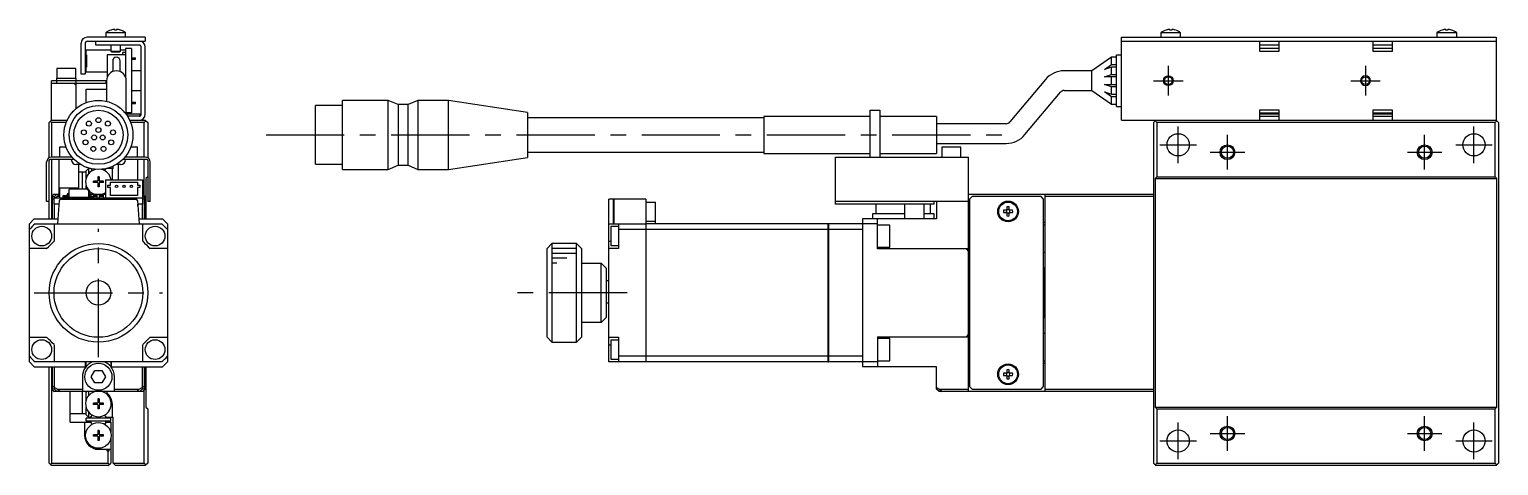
# Model space of a CAD drawing. Extents: x -1 to 626, y -8 to 214.
# Drawn here: x 328 to 626, y 68 to 156.4 of the extents above; entities that cross this region are included whole.
import ezdxf

# ---------------------------------------------------------------- set-up
doc = ezdxf.new("R2010")
doc.units = 0
doc.header["$LTSCALE"] = 0.5
doc.linetypes.add('CENTER', pattern=[50.8, 31.75, -6.35, 6.35, -6.35])
for name, color, linetype in [('MSM_CENTER', 1, 'CENTER'), ('MSM_CONTINUOUS', 7, 'CONTINUOUS'), ('MSM_NARROW', 5, 'CONTINUOUS')]:
    doc.layers.add(name, color=color, linetype=linetype)

msp = doc.modelspace()

# ---------------------------------------------------------------- linework, layer by layer
at = {"layer": 'MSM_CENTER'}
for p, q in [((559, 149), (559, 143)), ((599, 149), (599, 143)), ((556, 146), (562, 146)), ((596, 146), (602, 146)), ((376, 135), (526, 135)), ((561, 129.3), (561, 136.7)), ((571, 128), (571, 135)), ((611, 128), (611, 135)), ((621, 129.3), (621, 136.7)), ((557.3, 133), (564.7, 133)), ((567.5, 131.5), (574.5, 131.5)), ((607.5, 131.5), (614.5, 131.5)), ((617.3, 133), (624.7, 133)), ((342, 90), (342, 116)), ((329, 103), (355, 103)), ((449.22, 103), (426, 103)), ((571, 71), (571, 78)), ((611, 71), (611, 78)), ((561, 69.3), (561, 76.7)), ((621, 69.3), (621, 76.7)), ((557.3, 73), (564.7, 73)), ((567.5, 74.5), (574.5, 74.5)), ((607.5, 74.5), (614.5, 74.5)), ((617.3, 73), (624.7, 73))]:
    msp.add_line(p, q, dxfattribs=at)
at = {"layer": 'MSM_CONTINUOUS'}
for p, q in [((347.5, 155.7), (343.5, 155.7)), ((343.5, 155.7), (343.5, 154.8)), ((344.57, 156.26), (344.55, 156.26)), ((345.3, 156.26), (345.3, 156.39)), ((345.7, 156.26), (345.3, 156.26)), ((345.7, 156.39), (345.7, 156.26)), ((346.45, 156.26), (346.43, 156.26)), ((347.5, 154.8), (347.5, 155.7)), ((557.5, 155.7), (557.5, 154.8)), ((561.5, 155.7), (557.5, 155.7)), ((558.57, 156.26), (558.55, 156.26)), ((559.3, 156.26), (559.3, 156.39)), ((559.7, 156.26), (559.3, 156.26)), ((559.7, 156.39), (559.7, 156.26)), ((560.45, 156.26), (560.43, 156.26)), ((561.5, 154.8), (561.5, 155.7)), ((613.5, 155.7), (613.5, 154.8)), ((617.5, 155.7), (613.5, 155.7)), ((614.57, 156.26), (614.55, 156.26)), ((615.3, 156.26), (615.3, 156.39)), ((615.7, 156.26), (615.3, 156.26)), ((615.7, 156.39), (615.7, 156.26)), ((616.45, 156.26), (616.43, 156.26)), ((617.5, 154.8), (617.5, 155.7)), ((338.5, 147.3), (338.5, 153.6)), ((339.3, 153.5), (339.3, 147.3)), ((339.5, 152.25), (344.5, 152.25)), ((339.5, 151.25), (339.5, 152.25)), ((351.5, 154.8), (339.7, 154.8)), ((339.8, 154), (351.5, 154)), ((341.5, 153.2), (341.5, 154)), ((350.3, 153.2), (341.5, 153.2)), ((344.5, 153.2), (344.5, 152)), ((344.5, 152), (346.5, 152)), ((344.5, 152), (344.7, 151.8)), ((346.3, 151.8), (346.5, 152)), ((346.5, 152), (346.5, 153.2)), ((346.5, 152.25), (347.5, 152.25)), ((348.7, 152.5), (347.5, 152.5)), ((347.5, 152.5), (347.5, 146.76)), ((348.7, 152.5), (348.7, 139.5)), ((350.7, 139.2), (350.7, 152.8)), ((351.5, 154.8), (351.5, 154)), ((351.5, 139.2), (351.5, 152.8)), ((549.5, 138), (549.5, 154.8)), ((549.5, 154.8), (625.5, 154.8)), ((549.5, 154), (625.5, 154)), ((577.5, 154), (577.5, 152)), ((581.5, 153.2), (577.5, 153.2)), ((581.5, 152.5), (577.5, 152.5)), ((577.5, 152), (581.5, 152)), ((581.5, 152), (581.5, 154)), ((600.5, 154), (600.5, 152)), ((604.5, 153.2), (600.5, 153.2)), ((604.5, 152.5), (600.5, 152.5)), ((600.5, 152), (604.5, 152)), ((604.5, 152), (604.5, 154)), ((625.5, 154.8), (625.5, 138)), ((339.5, 151.25), (339.6, 151.25)), ((339.6, 150.45), (339.5, 150.45)), ((339.5, 150.45), (339.5, 149.55)), ((339.6, 150.07), (339.5, 150.07)), ((339.6, 149.92), (339.5, 149.92)), ((339.6, 149.55), (339.5, 149.55)), ((339.6, 151.25), (339.6, 148.75)), ((347.5, 151.25), (343.8, 151.25)), ((343.8, 151.25), (343.8, 146.76)), ((346.3, 151.8), (344.7, 151.8)), ((344.9, 150), (344.9, 147.85)), ((346.4, 147.85), (346.4, 150)), ((347.5, 151.7), (346.95, 151.7)), ((346.95, 151.25), (346.95, 151.7)), ((348.7, 150.62), (349.5, 150.62)), ((348.7, 150.38), (349.5, 150.38)), ((349.5, 150.38), (349.5, 150.62)), ((547.5, 150.75), (543.5, 148)), ((546.05, 148.25), (547.5, 149.25)), ((548.5, 150.75), (547.5, 150.75)), ((547.5, 149.25), (547.5, 150.75)), ((547.5, 149.25), (548.5, 149.25)), ((548.5, 140.75), (548.5, 151.25)), ((548.5, 151.25), (549.5, 151.25)), ((333.5, 146.5), (337.5, 146.5)), ((333.5, 146.5), (333.5, 145.5)), ((337.4, 148.5), (333.6, 148.5)), ((333.6, 148.5), (333.6, 146.5)), ((337.4, 146.5), (337.4, 148.5)), ((337.5, 140.36), (337.5, 146.5)), ((339.3, 147.3), (338.5, 147.3)), ((339.5, 147.75), (339.5, 148.75)), ((339.5, 148.75), (339.6, 148.75)), ((343.8, 147.75), (339.5, 147.75)), ((350.7, 148), (348.7, 148)), ((534.07, 146.21), (526.87, 137.63)), ((543.5, 148), (537.9, 148)), ((543.5, 144), (543.5, 148)), ((547.5, 148.75), (546.05, 148.25)), ((546.05, 146.75), (547.5, 147.25)), ((548.5, 146.75), (546.05, 146.75)), ((548.5, 148.75), (547.5, 148.75)), ((547.5, 147.25), (547.5, 148.75)), ((547.5, 147.25), (548.5, 147.25)), ((547.5, 145.25), (547.5, 146.75)), ((343.5, 146), (332.5, 146)), ((332.5, 138), (332.5, 146)), ((332.5, 145.5), (343.5, 145.5)), ((337, 145.5), (337.5, 145)), ((339.5, 141.54), (339.5, 144.25)), ((339.5, 144.25), (343.65, 144.25)), ((343.5, 146), (343.5, 145.5)), ((343.65, 146), (343.65, 141.8)), ((347.65, 139.13), (347.65, 146)), ((348.7, 144), (350.7, 144)), ((529.93, 135.06), (537.13, 143.64)), ((537.9, 144), (543.5, 144)), ((543.5, 144), (547.5, 141.25)), ((547.5, 144.75), (546.05, 145.25)), ((546.05, 145.25), (548.5, 145.25)), ((546.05, 143.75), (547.5, 143.25)), ((547.5, 142.75), (546.05, 143.75)), ((548.5, 144.75), (547.5, 144.75)), ((547.5, 143.25), (547.5, 144.75)), ((547.5, 143.25), (548.5, 143.25)), ((348.7, 141.62), (349.5, 141.62)), ((348.7, 141.38), (349.5, 141.38)), ((349.5, 141.38), (349.5, 141.62)), ((391.5, 140.95), (386, 140.95)), ((386, 129.05), (386, 140.95)), ((400.8, 142), (391.5, 142)), ((391.5, 128), (391.5, 142)), ((402.8, 141.15), (400.8, 142)), ((400.8, 128), (400.8, 142)), ((404.8, 141.15), (402.8, 141.15)), ((402.8, 141.15), (402.8, 128.85)), ((406.8, 142), (404.8, 141.15)), ((404.8, 128.85), (404.8, 141.15)), ((413, 142), (406.8, 142)), ((406.8, 142), (406.8, 128)), ((429, 139.57), (413, 142)), ((413, 128), (413, 142)), ((548.5, 142.75), (547.5, 142.75)), ((547.5, 141.25), (547.5, 142.75)), ((547.5, 141.25), (548.5, 141.25)), ((548.5, 140.75), (549.5, 140.75)), ((332, 137.5), (332.5, 138)), ((332, 130.37), (332, 137.5)), ((332.25, 137.75), (332.5, 137.5)), ((332.5, 138), (335.68, 138)), ((332.5, 137.5), (332.5, 130.5)), ((335.46, 137.5), (332.5, 137.5)), ((348.7, 139.5), (347.65, 139.5)), ((347.65, 139.3), (350.5, 139.3)), ((350.3, 138.8), (347.88, 138.8)), ((348.32, 138), (351.5, 138)), ((351.3, 137.5), (348.54, 137.5)), ((350.5, 138.85), (350.5, 139.3)), ((351.3, 137.5), (351.65, 137.85)), ((351.3, 130.5), (351.3, 137.5)), ((351.5, 138), (352, 137.5)), ((352, 137.5), (352, 130.37)), ((429, 139.57), (429, 130.43)), ((477, 138.5), (429, 138.5)), ((477, 138.75), (477, 131.25)), ((498.5, 138.75), (477, 138.75)), ((498.5, 140), (500.5, 140)), ((498.5, 130.5), (498.5, 140)), ((500.5, 140), (500.5, 130.5)), ((512, 138.75), (500.5, 138.75)), ((512, 138.75), (512, 131.25)), ((526.1, 137.28), (512, 137.28)), ((549.5, 138), (625.5, 138)), ((556, 137.5), (556.5, 138)), ((556, 137.5), (556, 68.5)), ((556.35, 137.85), (556.7, 137.5)), ((625.3, 137.5), (556.7, 137.5)), ((556.7, 137.5), (556.7, 126.5)), ((581.5, 140), (577.5, 140)), ((577.5, 140), (577.5, 138)), ((577.5, 139.5), (581.5, 139.5)), ((577.5, 139.3), (581.5, 139.3)), ((577.5, 138.8), (581.5, 138.8)), ((581.5, 138), (581.5, 140)), ((604.5, 140), (600.5, 140)), ((600.5, 140), (600.5, 138)), ((600.5, 139.5), (604.5, 139.5)), ((600.5, 139.3), (604.5, 139.3)), ((600.5, 138.8), (604.5, 138.8)), ((604.5, 138), (604.5, 140)), ((625.3, 137.5), (625.65, 137.85)), ((625.3, 126.5), (625.3, 137.5)), ((625.5, 138), (626, 137.5)), ((626, 137.5), (626, 68.5)), ((335.46, 132.5), (334.1, 132.5)), ((334.1, 132.5), (334.1, 130.5)), ((349.9, 132.5), (348.54, 132.5)), ((349.9, 130.5), (349.9, 132.5)), ((429, 131.5), (477, 131.5)), ((477, 131.25), (498.5, 131.25)), ((500.5, 131.25), (512, 131.25)), ((512, 133.28), (526.1, 133.28)), ((516.9, 132.5), (513.1, 132.5)), ((513.1, 132.5), (513.1, 130.5)), ((516.9, 130.5), (516.9, 132.5)), ((331.5, 121.5), (331.5, 129.5)), ((332, 118), (332, 129.8)), ((337.1, 130), (332.2, 130)), ((336.64, 130.5), (332.5, 130.5)), ((332.5, 130), (332.5, 118)), ((334, 130), (334, 123)), ((336.5, 130.67), (336.5, 130.5)), ((338.39, 129), (337.5, 129)), ((338, 124.08), (338, 129)), ((339.5, 128.4), (339.5, 128.46)), ((339.67, 128.4), (339.5, 128.4)), ((340, 128.2), (339.5, 127.7)), ((340, 128.2), (340, 127.16)), ((340.34, 128.2), (340, 128.2)), ((340.47, 128.17), (340.58, 127.98)), ((343.53, 128.17), (343.42, 127.98)), ((345, 128.2), (343.66, 128.2)), ((344.5, 128.4), (344.33, 128.4)), ((344.5, 128.4), (344.5, 128.46)), ((344.8, 128.2), (344.8, 125.9)), ((345, 128.2), (345, 128.68)), ((346.5, 129), (345.61, 129)), ((346, 129), (346, 125.9)), ((351.8, 130), (346.9, 130)), ((351.5, 130.5), (347.36, 130.5)), ((347.5, 130.5), (347.5, 130.67)), ((350, 125.9), (350, 130)), ((351.3, 122.7), (351.3, 130)), ((352, 129.8), (352, 121.5)), ((352.5, 121.5), (352.5, 129.5)), ((386, 129.05), (391.5, 129.05)), ((400.8, 128), (402.8, 128.85)), ((402.8, 128.85), (404.8, 128.85)), ((404.8, 128.85), (406.8, 128)), ((413, 128), (429, 130.43)), ((491.5, 130.5), (518.5, 130.5)), ((491.5, 121), (491.5, 130.5)), ((518.5, 83), (518.5, 130.5)), ((339.5, 127.45), (338, 127.45)), ((338.8, 124.08), (338.8, 127.45)), ((339.5, 126.21), (339.5, 127.7)), ((341.8, 125.64), (341, 125.64)), ((341, 125.36), (341, 125.64)), ((341.8, 125.36), (341, 125.36)), ((341.53, 125.64), (341.53, 125.36)), ((341.86, 126.5), (341.86, 125.7)), ((342.15, 126.5), (341.86, 126.5)), ((342.15, 125.97), (341.86, 125.97)), ((341.86, 125.29), (341.86, 124.5)), ((342.15, 126.5), (342.15, 125.7)), ((342.15, 125.29), (342.15, 124.5)), ((343, 125.64), (342.21, 125.64)), ((343, 125.36), (342.21, 125.36)), ((342.47, 125.64), (342.47, 125.36)), ((343, 125.36), (343, 125.64)), ((343.43, 125.9), (343.43, 122.2)), ((343.43, 125.9), (350.93, 125.9)), ((344.43, 125.4), (349.93, 125.4)), ((344.43, 124.85), (344.43, 125.4)), ((349.93, 125.4), (349.93, 124.85)), ((350.93, 125.9), (350.93, 122.2)), ((352, 126.5), (351.65, 126.15)), ((351.65, 126.15), (351.65, 118)), ((391.5, 128), (400.8, 128)), ((406.8, 128), (413, 128)), ((556.7, 126.5), (556.35, 126.15)), ((556.35, 126.15), (556.35, 79.85)), ((556.35, 126.15), (625.65, 126.15)), ((556.7, 126.5), (625.3, 126.5)), ((625.65, 126.15), (625.3, 126.5)), ((625.65, 79.85), (625.65, 126.15)), ((333, 123), (332.5, 122.5)), ((332.7, 122.5), (333.1, 122.5)), ((332.7, 118), (332.7, 122.5)), ((333, 123), (334.1, 123)), ((333, 121), (333, 122.2)), ((351, 122.2), (333, 122.2)), ((333.1, 122.5), (333.6, 123)), ((333.1, 122.2), (333.1, 122.5)), ((333.71, 122.5), (333.11, 122.2)), ((333.5, 122.9), (333.5, 123)), ((334.1, 122.89), (333.71, 122.5)), ((334.1, 122.5), (333.71, 122.5)), ((337.9, 124.2), (334.1, 124.2)), ((334.1, 124.2), (334.1, 122.2)), ((334.83, 122.2), (334.83, 122.75)), ((334.83, 122.75), (335.66, 122.75)), ((335.05, 122.2), (335.05, 122.43)), ((335.56, 122.43), (335.05, 122.43)), ((335.3, 122.2), (335.3, 122.43)), ((335.36, 122.2), (335.36, 122.43)), ((335.66, 122.53), (335.66, 122.86)), ((335.78, 122.2), (335.78, 122.28)), ((335.89, 122.86), (335.89, 122.53)), ((335.89, 122.75), (336.1, 122.75)), ((336.1, 123.19), (335.99, 123.19)), ((336.1, 122.96), (335.99, 122.96)), ((336.1, 122.4), (336.1, 123.98)), ((336.2, 124.08), (339.58, 124.08)), ((339.9, 122.3), (336.2, 122.3)), ((337.78, 122.2), (337.78, 122.3)), ((337.9, 124.08), (337.9, 124.2)), ((337.9, 122.2), (337.9, 122.3)), ((338.75, 122.2), (338.75, 122.3)), ((339.31, 122.2), (339.31, 122.3)), ((339.5, 124.08), (339.5, 124.79)), ((339.65, 124.05), (339.97, 123.73)), ((340, 123.84), (340, 123.19)), ((340, 123.66), (340, 122.4)), ((340.11, 123.19), (340, 123.19)), ((340.11, 122.96), (340, 122.96)), ((340, 122.75), (340.21, 122.75)), ((340, 122.62), (340.21, 122.62)), ((340.21, 122.86), (340.21, 122.53)), ((340.41, 123), (343.43, 123)), ((340.44, 122.53), (340.44, 122.86)), ((340.44, 122.75), (340.5, 122.75)), ((340.44, 122.62), (340.5, 122.62)), ((340.5, 122.44), (340.5, 123)), ((340.5, 122.2), (340.5, 122.2)), ((341.05, 122.43), (340.54, 122.43)), ((340.73, 122.43), (340.73, 122.2)), ((340.8, 122.43), (340.8, 122.2)), ((341, 122.43), (341, 123)), ((341, 122.75), (341.75, 122.75)), ((341, 122.62), (341.75, 122.62)), ((341.05, 122.43), (341.05, 122.2)), ((341.75, 122.2), (341.75, 123)), ((341.86, 125.03), (342.15, 125.03)), ((342.15, 124.5), (341.86, 124.5)), ((342.25, 122.2), (342.25, 123)), ((342.25, 122.75), (343, 122.75)), ((342.25, 122.62), (343, 122.62)), ((343, 122.2), (343, 123)), ((343.93, 124.85), (344.43, 124.85)), ((343.93, 124.35), (343.93, 124.85)), ((344.43, 124.35), (343.93, 124.35)), ((344.43, 122.7), (344.43, 124.35)), ((349.93, 122.7), (344.43, 122.7)), ((349.93, 124.85), (350.43, 124.85)), ((349.93, 124.35), (349.93, 122.7)), ((350.43, 124.35), (349.93, 124.35)), ((350.43, 124.85), (350.43, 124.35)), ((351, 123), (350.93, 123)), ((350.93, 122.5), (351.3, 122.5)), ((351.5, 122.5), (351, 123)), ((351, 121), (351, 122.2)), ((351.3, 122.5), (351.3, 118)), ((351.5, 118), (351.5, 122.5)), ((518.5, 123), (556, 123)), ((519.2, 122.5), (518.7, 122)), ((533.2, 122.5), (519.2, 122.5)), ((533.7, 122), (533.2, 122.5)), ((534, 83), (534, 123)), ((556, 122.5), (534, 122.5)), ((332, 121.5), (331.5, 121.5)), ((333, 122), (332.7, 122)), ((334.03, 121), (333, 121)), ((333.1, 118), (333.1, 121)), ((333.75, 117), (334.08, 121.72)), ((334, 121), (334, 120.58)), ((334.38, 122), (349.62, 122)), ((349.92, 121.72), (350.25, 117)), ((351, 121), (349.97, 121)), ((350, 120.58), (350, 121)), ((350.9, 121), (350.9, 118)), ((351.3, 122), (351, 122)), ((352.5, 121.5), (352, 121.5)), ((446.5, 122), (445.5, 122)), ((445.5, 89), (445.5, 122)), ((446.5, 117), (446.5, 122)), ((446.5, 121.95), (446.55, 121.95)), ((453, 122), (446.55, 122)), ((446.55, 122), (446.55, 117)), ((453, 122), (453, 89)), ((453, 121.4), (455, 121.4)), ((453, 121), (453.05, 121)), ((453.05, 121), (453.05, 89)), ((455, 117), (455, 121.4)), ((518.5, 121.5), (491.5, 121.5)), ((511.5, 121), (491.5, 121)), ((499.75, 119), (499.75, 121)), ((505.5, 121), (505.5, 118)), ((509.5, 118), (509.5, 121)), ((510.75, 119), (510.75, 121)), ((511.5, 121), (511.5, 121.5)), ((512, 121.5), (512, 118)), ((518.7, 122), (518.7, 84)), ((526.26, 119.74), (525.58, 119.74)), ((525.58, 119.26), (526.26, 119.26)), ((526.26, 120.42), (526.26, 119.74)), ((526.26, 119.26), (526.26, 118.58)), ((526.74, 119.74), (526.74, 120.42)), ((527.42, 119.74), (526.74, 119.74)), ((526.74, 118.58), (526.74, 119.26)), ((526.74, 119.26), (527.42, 119.26)), ((533.7, 84), (533.7, 122)), ((329, 118), (328, 117)), ((328, 89), (328, 117)), ((329, 118), (333.82, 118)), ((329.15, 117), (354.85, 117)), ((333, 117), (333, 113.5)), ((350.18, 118), (355, 118)), ((351, 113.5), (351, 117)), ((356, 117), (355, 118)), ((356, 117), (356, 89)), ((445.5, 117), (453, 117)), ((446, 112.5), (446, 116.5)), ((446, 116.5), (447.5, 116.5)), ((447.5, 117), (447.5, 112)), ((453, 116.99), (453.05, 116.99)), ((453.05, 117.5), (455, 117.5)), ((490, 117), (453.05, 117)), ((490, 89), (490, 117)), ((490, 116.99), (490.05, 116.99)), ((490.05, 117), (490.05, 89)), ((500, 117), (490.05, 117)), ((497, 118), (497, 88)), ((512, 118), (497, 118)), ((499, 119), (499, 118)), ((505.5, 119), (499, 119)), ((500, 111.9), (500, 118)), ((502.5, 116.75), (500, 116.75)), ((502.5, 112.25), (502.5, 116.75)), ((511.5, 119), (509.5, 119)), ((511.5, 118), (511.5, 119)), ((518.7, 117.25), (518.5, 117.25)), ((534, 117.25), (533.7, 117.25)), ((534, 116.75), (533.7, 116.75)), ((445.5, 113.5), (446, 113.5)), ((453, 115.85), (447.5, 115.85)), ((453, 115.84), (453.05, 115.84)), ((490, 115.85), (453.05, 115.85)), ((490, 115.84), (490.05, 115.84)), ((497, 115.85), (490.05, 115.85)), ((331.5, 112), (328, 112)), ((356, 112), (352.5, 112)), ((434, 113), (433, 112)), ((433, 94), (433, 112)), ((434, 113), (434, 93)), ((439, 113), (434, 113)), ((439, 93), (439, 113)), ((440, 112), (439, 113)), ((440, 112), (440, 94)), ((447.5, 112), (445.5, 112)), ((447.5, 112.5), (446, 112.5)), ((500, 112.25), (502.5, 112.25)), ((518.5, 111.9), (500, 111.9)), ((518, 111.9), (518.5, 111.4)), ((518.7, 113), (518.5, 113)), ((518.7, 112), (518.5, 112)), ((518.7, 110.5), (518.5, 110.5)), ((533.7, 111.25), (534, 111.25)), ((440, 109), (444, 109)), ((445, 108), (444, 109)), ((444, 97), (444, 109)), ((445, 108), (445, 98)), ((533.8, 108), (533.7, 108)), ((533.8, 98), (533.8, 108)), ((534, 107.8), (533.8, 108)), ((445, 105.5), (445.5, 105.5)), ((445, 101), (445.5, 101)), ((444, 97), (440, 97)), ((444, 97), (445, 98)), ((518.5, 95.5), (518.7, 95.5)), ((533.7, 98), (533.8, 98)), ((533.8, 98), (534, 98.2)), ((328, 94), (331.5, 94)), ((333, 92.5), (333, 89)), ((351, 89), (351, 92.5)), ((352.5, 94), (356, 94)), ((433, 94), (434, 93)), ((434, 93), (439, 93)), ((439, 93), (440, 94)), ((445.5, 94), (447.5, 94)), ((445.5, 92.5), (446, 92.5)), ((446, 93.5), (447.5, 93.5)), ((446, 89.5), (446, 93.5)), ((447.5, 94), (447.5, 89)), ((500, 94.1), (518.5, 94.1)), ((500, 94.1), (500, 88)), ((502.5, 93.75), (500, 93.75)), ((502.5, 89.25), (502.5, 93.75)), ((518.5, 94.6), (518, 94.1)), ((518.7, 94), (518.5, 94)), ((518.5, 93), (518.7, 93)), ((534, 94.75), (533.7, 94.75)), ((447.5, 89.5), (446, 89.5)), ((453, 90.15), (447.5, 90.15)), ((453, 90.16), (453.05, 90.16)), ((490, 90.15), (453.05, 90.15)), ((490, 90.16), (490.05, 90.16)), ((497, 90.15), (490.05, 90.15)), ((328, 89), (329, 88)), ((329, 88), (339.4, 88)), ((354.85, 89), (329.15, 89)), ((332, 68.5), (332, 88)), ((332.5, 88), (332.5, 68.5)), ((332.7, 83.5), (332.7, 88)), ((333.1, 83.5), (333.1, 88)), ((339.4, 88), (339.4, 89)), ((339.51, 88.09), (339.51, 89)), ((340.56, 86), (341.28, 87.25)), ((341.28, 87.25), (342.72, 87.25)), ((342.72, 87.25), (343.44, 86)), ((344.49, 89), (344.49, 88.09)), ((344.6, 89), (344.6, 88)), ((344.6, 88), (355, 88)), ((350.9, 88), (350.9, 83.5)), ((351.3, 88), (351.3, 83.5)), ((351.5, 83.5), (351.5, 88)), ((351.65, 88), (351.65, 79.85)), ((355, 88), (356, 89)), ((453, 89), (445.5, 89)), ((453, 89.01), (453.05, 89.01)), ((490, 89), (453.05, 89)), ((490, 89.01), (490.05, 89.01)), ((500, 89), (490.05, 89)), ((512, 88), (497, 88)), ((500, 89.25), (502.5, 89.25)), ((512, 83.5), (512, 88)), ((518.5, 88.75), (518.7, 88.75)), ((526.26, 86.74), (525.58, 86.74)), ((526.26, 87.42), (526.26, 86.74)), ((526.74, 86.74), (526.74, 87.42)), ((527.42, 86.74), (526.74, 86.74)), ((533.7, 89.25), (534, 89.25)), ((533.7, 88.75), (534, 88.75)), ((332.5, 83.5), (333, 83)), ((332.7, 84), (333.1, 84)), ((333.1, 83.5), (332.7, 83.5)), ((333.1, 83.81), (333.71, 83.5)), ((333.6, 83), (333.1, 83.5)), ((333.71, 83.5), (338.75, 83.5)), ((333.71, 83.5), (334.21, 83)), ((338.75, 86), (338.75, 83)), ((341.28, 84.75), (340.56, 86)), ((342.72, 84.75), (341.28, 84.75)), ((343.44, 86), (342.72, 84.75)), ((345.25, 83), (345.25, 86)), ((345.25, 83.5), (350.29, 83.5)), ((349.79, 83), (350.29, 83.5)), ((350.29, 83.5), (350.9, 83.81)), ((350.9, 83.5), (350.4, 83)), ((350.9, 84), (351.3, 84)), ((351.3, 83.5), (350.9, 83.5)), ((351, 83), (351.5, 83.5)), ((512, 83.81), (512.61, 83.5)), ((512.5, 83), (512, 83.5)), ((512.61, 83.5), (518.5, 83.5)), ((512.61, 83.5), (513.11, 83)), ((518.7, 84), (519.2, 83.5)), ((519.2, 83.5), (533.2, 83.5)), ((525.58, 86.26), (526.26, 86.26)), ((526.26, 86.26), (526.26, 85.58)), ((526.74, 85.58), (526.74, 86.26)), ((526.74, 86.26), (527.42, 86.26)), ((533.2, 83.5), (533.7, 84)), ((534, 83.5), (556, 83.5)), ((351, 83), (333, 83)), ((333.5, 83), (333.5, 83.1)), ((336.3, 76.8), (336.3, 83)), ((338.8, 78.55), (338.8, 83)), ((339.7, 83), (339.5, 82.8)), ((339.5, 81.21), (339.5, 83)), ((340, 83), (340, 82.16)), ((341.8, 80.64), (341, 80.64)), ((341, 80.36), (341, 80.64)), ((341.53, 80.64), (341.53, 80.36)), ((341.86, 81.5), (341.86, 80.7)), ((342.15, 81.5), (341.86, 81.5)), ((342.15, 80.97), (341.86, 80.97)), ((342.15, 81.5), (342.15, 80.7)), ((343, 80.64), (342.21, 80.64)), ((342.47, 80.64), (342.47, 80.36)), ((343, 80.36), (343, 80.64)), ((343.8, 82.64), (343.8, 83)), ((344.8, 80.5), (344.8, 77.8)), ((350.5, 83), (350.5, 83.1)), ((351.3, 68.5), (351.3, 83.3)), ((556, 83), (512.5, 83)), ((336.3, 78.55), (339.5, 78.55)), ((339.5, 78.3), (339.5, 79.79)), ((339.5, 78.3), (340, 77.8)), ((339.5, 77), (339.5, 77.6)), ((344.5, 77.6), (339.5, 77.6)), ((340, 78.84), (340, 77.8)), ((340, 77.8), (340.45, 77.8)), ((340.45, 77.8), (340.58, 78.02)), ((341.8, 80.36), (341, 80.36)), ((341.86, 80.3), (341.86, 79.5)), ((341.86, 80.03), (342.15, 80.03)), ((342.15, 79.5), (341.86, 79.5)), ((342.15, 80.3), (342.15, 79.5)), ((343, 80.36), (342.21, 80.36)), ((343.55, 77.8), (343.42, 78.02)), ((343.55, 77.8), (345, 77.8)), ((344.5, 77), (344.5, 77.6)), ((345, 68.5), (345, 77.8)), ((351.65, 79.85), (352, 79.5)), ((352, 79.5), (352, 68.5)), ((556.35, 79.85), (556.7, 79.5)), ((556.35, 79.85), (625.65, 79.85)), ((556.7, 79.5), (556.7, 68.5)), ((556.7, 79.5), (625.3, 79.5)), ((625.3, 79.5), (625.65, 79.85)), ((625.3, 68.5), (625.3, 79.5)), ((336.3, 76.8), (340.45, 76.8)), ((339.2, 76.8), (339.2, 74.1)), ((344.5, 77), (339.5, 77)), ((340.6, 76.54), (340.45, 76.8)), ((341.86, 75.1), (341.86, 74.3)), ((342.15, 75.1), (341.86, 75.1)), ((342.15, 74.57), (341.86, 74.57)), ((342.15, 75.1), (342.15, 74.3)), ((343.55, 76.8), (343.4, 76.54)), ((343.55, 76.8), (344.5, 76.8)), ((344.5, 76.8), (344.5, 74.81)), ((341.8, 74.24), (341, 74.24)), ((341, 73.95), (341, 74.24)), ((341.8, 73.95), (341, 73.95)), ((341.53, 74.24), (341.53, 73.95)), ((341.86, 73.89), (341.86, 73.1)), ((341.86, 73.63), (342.15, 73.63)), ((342.15, 73.1), (341.86, 73.1)), ((342.15, 73.89), (342.15, 73.1)), ((343, 74.24), (342.21, 74.24)), ((343, 73.95), (342.21, 73.95)), ((342.47, 74.24), (342.47, 73.95)), ((343, 73.95), (343, 74.24)), ((344.5, 73.39), (344.5, 68.5)), ((342, 71.3), (344.5, 71.3)), ((343.5, 71.3), (344, 70.8)), ((344, 70.8), (344.35, 71.3)), ((344, 68.5), (344, 70.8)), ((332.5, 68), (332, 68.5)), ((332.5, 68.5), (332.25, 68.25)), ((332.5, 68.5), (344, 68.5)), ((344, 68), (332.5, 68)), ((344.25, 68.25), (344, 68.5)), ((344, 68), (344.5, 68.5)), ((345, 68.5), (351.3, 68.5)), ((345, 68.5), (345.5, 68)), ((351.5, 68), (345.5, 68)), ((351.65, 68.15), (351.3, 68.5)), ((352, 68.5), (351.5, 68)), ((556.5, 68), (556, 68.5)), ((556.7, 68.5), (556.35, 68.15)), ((625.5, 68), (556.5, 68)), ((556.7, 68.5), (625.3, 68.5)), ((625.65, 68.15), (625.3, 68.5)), ((626, 68.5), (625.5, 68))]:
    msp.add_line(p, q, dxfattribs=at)
for centre, radius in [((559, 146), 0.783), ((599, 146), 0.783), ((342, 135), 7), ((342, 135), 5.95), ((342, 135), 5), ((340.07, 137.3), 0.5), ((342, 138), 0.5), ((343.93, 137.3), 0.5), ((339.05, 135.52), 0.5), ((341.13, 134.5), 0.5), ((342, 136), 0.5), ((342.87, 134.5), 0.5), ((344.95, 135.52), 0.5), ((561, 133), 2.25), ((621, 133), 2.25), ((339.4, 133.5), 0.5), ((340.97, 132.18), 0.5), ((343.03, 132.18), 0.5), ((344.6, 133.5), 0.5), ((571, 131.5), 1.23), ((611, 131.5), 1.23), ((345.68, 124.6), 0.25), ((347.18, 124.6), 0.25), ((348.68, 124.6), 0.25), ((526.5, 119.5), 2.1), ((526.5, 119.5), 1.9), ((330.5, 114.5), 2), ((353.5, 114.5), 2), ((342, 103), 10), ((342, 103), 9), ((342, 103), 2.5), ((330.5, 91.5), 2), ((353.5, 91.5), 2), ((342, 86), 2.75), ((526.5, 86.5), 2.1), ((526.5, 86.5), 1.9), ((342, 74.1), 2.6), ((561, 73), 2.25), ((571, 74.5), 1.23), ((611, 74.5), 1.23), ((621, 73), 2.25)]:
    msp.add_circle(centre, radius, dxfattribs=at)
for centre, radius, start, end in [((345.5, 153.2), 3.2, 107.27, 128.6822), ((345.5, 153.2), 3.19, 93.5903, 106.9053), ((345.5, 153.2), 3.19, 73.0947, 86.4097), ((345.5, 153.2), 3.2, 51.3178, 72.73), ((559.5, 153.2), 3.2, 107.27, 128.6822), ((559.5, 153.2), 3.19, 93.5903, 106.9053), ((559.5, 153.2), 3.19, 73.0947, 86.4097), ((559.5, 153.2), 3.2, 51.3178, 72.73), ((615.5, 153.2), 3.2, 107.27, 128.6822), ((615.5, 153.2), 3.19, 93.5903, 106.9053), ((615.5, 153.2), 3.19, 73.0947, 86.4097), ((615.5, 153.2), 3.2, 51.3178, 72.73), ((339.7, 153.6), 1.2, 90, 180), ((339.8, 153.5), 0.5, 90, 180), ((350.3, 152.8), 1.2, 0, 90), ((350.3, 152.8), 0.4, 0, 90), ((345.65, 150), 0.75, 0, 180), ((345.65, 146), 2, 0, 180), ((537.9, 143), 5, 90, 140), ((537.9, 143), 1, 90, 140), ((337.5, 139), 1, 125.7317, 151.0012), ((346.5, 139), 1, 28.9988, 54.2683), ((350.3, 139.2), 1.2, 270, 0), ((350.3, 139.2), 0.4, 270, 0), ((526.1, 138.28), 1, 270, 320), ((526.1, 138.28), 5, 270, 320), ((332.5, 129.5), 1, 90, 180), ((332.2, 129.8), 0.2, 90, 180), ((337.5, 130), 1, 180, 270), ((342, 128.7), 1.59, 199.8433, 216.1972), ((342, 128.7), 1.59, 323.8028, 340.1566), ((346.5, 130), 1, 270, 0), ((351.5, 129.5), 1, 0, 90), ((351.8, 129.8), 0.2, 0, 90), ((342, 125.5), 2.6, 103.624, 254.0576), ((342.12, 128.81), 1.75, 208.6217, 217.006), ((341.8, 125.7), 0.06, 270, 0), ((341.8, 125.29), 0.06, 0, 90), ((342.21, 125.7), 0.06, 180, 270), ((342.21, 125.29), 0.06, 90, 180), ((342, 125.5), 2.6, 8.8499, 76.376), ((341.89, 128.81), 1.75, 322.994, 331.3783), ((335.56, 122.53), 0.33, 270, 0), ((335.56, 122.53), 0.1, 270, 0), ((335.99, 122.86), 0.33, 90, 180), ((335.99, 122.86), 0.1, 90, 180), ((336.2, 123.98), 0.1, 90, 180), ((336.2, 122.4), 0.1, 180, 270), ((339.58, 123.98), 0.1, 45, 90), ((339.9, 122.4), 0.1, 270, 0), ((339.9, 123.66), 0.1, 0, 45), ((340.11, 122.86), 0.33, 0, 90), ((340.11, 122.86), 0.1, 0, 90), ((340.54, 122.53), 0.33, 180, 270), ((340.54, 122.53), 0.1, 180, 270), ((342, 125.5), 2.6, 285.9424, 303.2353), ((334.38, 121.7), 0.3, 90, 176), ((349.62, 121.7), 0.3, 4, 90), ((526.5, 119.5), 0.95, 165.3667, 194.6333), ((526.5, 119.5), 0.365, 138.8496, 221.1504), ((526.5, 119.5), 0.95, 75.3667, 104.6333), ((526.5, 119.5), 0.365, 48.8496, 131.1504), ((526.5, 119.5), 0.365, 228.8496, 311.1504), ((526.5, 119.5), 0.365, 318.8496, 41.1504), ((526.5, 119.5), 0.95, 345.3667, 14.6333), ((342, 103), 19, 132.5369, 137.4631), ((342, 103), 19, 42.5369, 47.4631), ((526.5, 119.5), 0.95, 255.3667, 284.6333), ((318.84, 126.16), 19, 311.7998, 318.2002), ((365.16, 126.16), 19, 221.7998, 228.2002), ((318.84, 79.84), 19, 41.7998, 48.2002), ((365.16, 79.84), 19, 131.7998, 138.2002), ((342, 103), 19, 222.5369, 227.4631), ((342, 103), 19, 312.5369, 317.4631), ((342, 86), 3.25, 112.6042, 180), ((342, 86), 3.25, 40.005, 67.3871), ((342, 86), 3.25, 0, 40.0046), ((526.5, 86.5), 0.95, 165.3667, 194.6333), ((526.5, 86.5), 0.365, 138.8496, 221.1504), ((526.5, 86.5), 0.95, 75.3667, 104.6333), ((526.5, 86.5), 0.365, 48.8496, 131.1504), ((526.5, 86.5), 0.365, 318.8496, 41.1504), ((526.5, 86.5), 0.95, 345.3667, 14.6333), ((526.5, 86.5), 0.365, 228.8496, 311.1504), ((526.5, 86.5), 0.95, 255.3667, 284.6333), ((342, 80.5), 2.6, 105.9424, 74.0576), ((341.8, 80.7), 0.06, 270, 0), ((342.21, 80.7), 0.06, 180, 270), ((342, 80.5), 2.8, 0, 49.9948), ((342, 77.3), 1.59, 143.8028, 169.1069), ((342.12, 77.18), 1.75, 142.994, 151.3783), ((341.8, 80.3), 0.06, 0, 90), ((342.21, 80.3), 0.06, 90, 180), ((341.89, 77.18), 1.75, 28.6217, 37.006), ((342, 77.3), 1.59, 10.8931, 36.1972), ((342, 77.3), 1.59, 190.8931, 216.1972), ((342.12, 77.41), 1.75, 210, 217.006), ((342, 77.3), 1.59, 323.8028, 349.1069), ((341.89, 77.41), 1.75, 322.994, 330), ((342, 74.1), 2.8, 180, 270), ((341.8, 74.3), 0.06, 270, 0), ((341.8, 73.89), 0.06, 0, 90), ((342.21, 74.3), 0.06, 180, 270), ((342.21, 73.89), 0.06, 90, 180)]:
    msp.add_arc(centre, radius, start, end, dxfattribs=at)
at = {"layer": 'MSM_NARROW'}
for p, q in [((439, 112), (434, 112)), ((439, 111), (434, 111)), ((437, 110), (434, 110)), ((435, 109), (434, 109))]:
    msp.add_line(p, q, dxfattribs=at)
for centre, radius in [((559, 146), 1), ((571, 131.5), 1.5), ((611, 131.5), 1.5), ((571, 74.5), 1.5), ((611, 74.5), 1.5)]:
    msp.add_circle(centre, radius, dxfattribs=at)
at = {"layer": 'MSM_NARROW', "extrusion": (0, 0, -1)}
msp.add_circle((-599, 146), 1, dxfattribs=at)

doc.saveas('drawing.dxf')
